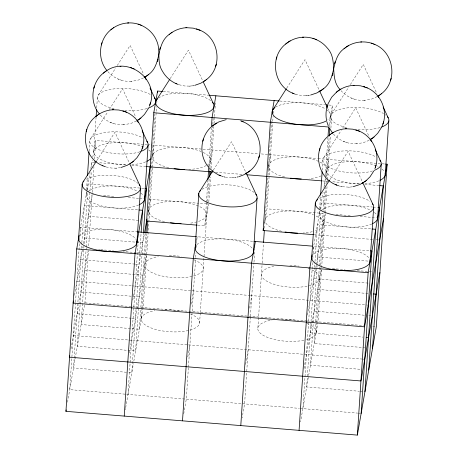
<?xml version="1.0" encoding="UTF-8"?>
<svg xmlns="http://www.w3.org/2000/svg" width="458" height="458" viewBox="0 0 458 458"><rect width="100%" height="100%" fill="white"/><g stroke="black" fill="none" stroke-linecap="round" stroke-linejoin="round"><path stroke-width="0.34" stroke-dasharray="2.29 1.72" d="M75.513 302.738L69.736 389.638L125.887 394.218M75.559 302.022L79.44 243.616M79.675 240.049L80.528 227.231L137.389 231.868M74.15 358.677L73.532 367.94L127.553 372.343M74.196 357.967L81.432 248.98M81.484 248.27L81.816 243.284M81.862 242.574L84.324 205.533L137.629 209.879M86.218 194.684L86.505 190.408M86.551 189.698L87.352 177.584M89.104 151.232L89.814 140.543M80.07 304.925L77.328 346.237L135.608 350.994L141.951 255.541M80.121 304.215L83.951 246.513M84.14 243.667L87.644 190.957M87.69 190.242L88.113 183.83L144.264 188.41M86.236 247.612L81.123 324.539L139.404 329.291L140.68 310.06M86.281 246.896L91.297 171.395M91.674 165.693L91.909 162.132L94.754 162.367M93.81 151.283L96.077 117.093M96.695 107.83L97.405 97.148M67.538 402.239L84.919 302.841L88.371 250.841M88.703 245.854L92.11 194.57L93.529 194.684M92.253 192.434L93.953 166.792M94.239 162.516L94.428 159.665M94.474 158.955L95.705 140.434L146.881 144.608M128.022 394.39L130.101 363.051M130.152 362.335L133.793 307.49M133.839 306.774L138.196 241.24M136.026 309.293L131.818 372.692L128.263 372.4M136.072 308.583L141.087 233.076M141.997 254.831L143.463 232.75M140.869 307.209L145.747 233.843M141.304 318.442L141.963 308.469M142.014 307.759L146.932 233.677M147.831 220.143L154.878 114.008M146.652 255.593L143.199 307.593L133.53 362.891M152.474 167.983L146.795 253.457L123.339 251.545M152.52 167.267L156.544 106.72M156.779 103.159L156.922 101.023M188.387 367.803L186.303 399.141L183.732 413.843M188.433 367.087L195.669 258.106M195.721 257.39L196.001 253.119M196.379 247.417L197.089 236.734L253.24 241.314M197.77 225.193L204.881 225.777L206.392 202.98M206.438 202.27L207.909 180.189M208.854 165.939L211.361 128.188M199.585 323.193L200.249 313.226M200.295 312.511L207.629 202.104M207.674 201.388L209.191 178.597M209.707 170.76L209.85 168.624M209.901 167.914L212.735 125.171M212.787 124.462L213.256 117.34M208.814 201.938L210.474 177.006M211.041 168.458L213.829 126.431M214.018 123.586L214.447 117.174M214.493 116.458L215.392 102.924M250.354 316.993L244.583 403.893L242.139 417.896M250.406 316.283L253.955 262.858M254.001 262.148L254.854 249.324M257.865 327.951L262.125 263.842M262.171 263.127L263.499 243.187M264.489 228.227L267.941 176.227M267.993 175.511L271.68 119.956M264.506 222.828L266.957 208.825L272.728 121.925M272.773 121.215L273.105 116.229M273.294 113.378L273.437 111.242M302.87 408.65L308.64 321.745M308.686 321.035L312.568 262.623M312.803 259.062L312.991 256.211M313.18 253.366L313.656 246.244L370.516 250.875M310.965 322.129L306.66 386.947L359.255 391.241M311.016 321.419L314.56 267.993M314.612 267.283L314.944 262.297M314.99 261.581L317.451 224.54L371.467 228.948M319.346 213.691L319.489 211.556M319.678 208.705L320.48 196.596M322.232 170.239L322.942 159.556M316.89 268.377L310.455 365.249L360.921 369.366M316.936 267.661L317.176 264.1M317.222 263.39L320.629 212.106M320.818 209.254L321.241 202.842L372.417 207.016M315.528 324.321L314.251 343.552L364.717 347.668M315.717 321.47L319.363 266.619M319.409 265.909L322.907 213.199M323.096 210.348L324.424 190.402M324.756 185.416L325.226 178.294M325.415 175.443L327.922 137.692M316.146 332.703L316.81 322.73M316.856 322.02L320.594 265.743M320.646 265.033L325.798 187.391M326.039 183.83L326.319 179.553M326.508 176.708L329.159 136.816M329.823 126.843L330.533 116.16M321.499 269.854L318.047 321.854L300.54 421.95M321.642 267.718L325.237 213.583L266.957 208.825M325.283 212.867L327.081 185.799M327.321 182.238L327.459 180.103M327.51 179.387L330.395 135.94M330.916 128.103L332.428 105.311L328.873 105.019M80.161 229.332L90.077 172.632M90.81 168.435L92.276 160.031M92.768 157.231L95.705 140.434M74.482 295.364L83.053 246.37M83.539 243.57L92.11 194.57M71.007 348.801L78.719 304.702M78.845 304.003L88.148 250.807M151.661 158.485L153.985 145.186M132.763 300.116L144.396 233.62M147.699 214.722L147.945 213.319M148.066 212.621L150.39 199.322M129.414 352.855L137.005 309.453M137.125 308.755L146.428 255.558M125.326 409.79L125.572 408.387M125.692 407.689L133.41 363.589M196.356 240.937L197.089 236.734M209.455 166.036L212.272 149.938M191.169 304.169L193.494 290.87M204.881 225.777L208.676 204.073L199.436 203.323M187.82 356.908L189.898 345.006M267.982 169.391L270.552 154.69M249.576 308.223L251.774 295.622M245.608 364.459L248.179 349.757M328.999 124.908L332.428 105.311M313.163 249.043L320.022 209.844M320.142 209.14L323.079 192.343M323.938 187.442L325.529 178.345M325.649 177.647L328.833 159.447M307.49 315.075L316.18 265.377M316.301 264.678L325.237 213.583M304.015 368.513L311.846 323.714M311.972 323.016L321.276 269.814M98.235 95.212L115.708 67.927M117.225 65.557L130.141 45.388L143.801 74.648M90.644 138.614L107.739 111.918M109.256 109.548L122.549 88.789L135.912 117.414M96.73 160.655L114.964 132.185L129.511 163.357M170.193 78.61L188.421 50.14L202.676 80.677M213.296 170.158L231.525 141.688L245.78 172.225M286.754 88.119L304.988 59.649L319.237 90.18M331.363 114.225L348.836 86.94M350.353 84.564L363.268 64.401L376.928 93.661M323.772 157.621L341.244 130.335M342.767 127.965L355.677 107.796L369.337 137.056M329.857 179.668L348.091 151.197L362.639 182.364M136.473 121.038L130.811 123.483L123.729 124.753M377.192 96.649L371.53 99.1L364.448 100.371M143.56 77.906L137.841 80.247L131.32 81.358M369.096 140.32L363.383 142.656L356.856 143.766M120.672 167.554L116.137 168.155M309.379 95.258L310.123 95.127M352.483 186.812L349.265 187.167M192.28 85.846L189.601 86.11M234.839 177.469L232.704 177.658M306.162 95.619L307.181 95.55M107.842 71.603C113.613 78.169 122.463 81.879 131.194 81.364M179.078 84.77L184.643 85.972L189.475 86.115M295.444 94.211L301.204 95.482L306.036 95.625M340.97 90.615C346.74 97.182 355.591 100.886 364.322 100.376M100.256 115.004C106.027 121.57 114.872 125.274 123.603 124.759M333.384 134.011C339.155 140.577 348 144.287 356.73 143.772M106.119 166.975L111.179 168.017L116.011 168.16M225.365 177.143L232.578 177.664M342.344 186.727L349.139 187.173M130.811 81.387L131.767 81.335M189.091 86.138L190.047 86.087M305.658 95.642L306.608 95.59M363.938 100.394L364.894 100.342M123.219 124.782L124.175 124.731M356.347 143.795L357.303 143.743M115.628 168.183L116.584 168.132M232.195 177.687L233.151 177.635M348.756 187.19L349.712 187.139M163.271 91.514L208.046 95.167M279.832 101.018L324.613 104.67M147.591 144.665L150.436 144.9M151.146 144.957L258.467 153.705M261.312 153.94L317.463 158.52M318.173 158.577L381.428 163.735M382.138 163.792L385.693 164.084M99.73 162.773L125.315 164.857M131.715 165.378L145.93 166.54M215.581 172.219L241.881 174.361M322.197 180.91L327.172 181.316M332.857 181.78L358.442 183.87M364.843 184.391L379.058 185.547M373.127 207.073L377.392 207.422M103.479 195.497L114.145 196.368M128.36 197.524L139.02 198.394M139.73 198.451L143.995 198.801M148.97 199.207L198.72 203.266M335.897 214.453L350.822 215.666M360.062 216.422L376.413 217.756M88.314 216.268L139.49 220.441M314.337 234.702L372.617 239.454M376.173 239.74L379.012 239.975M84.518 237.965L142.804 242.723M317.646 256.978L369.532 261.209M98.464 249.518L99.884 249.633M100.594 249.69L113.389 250.732M332.302 268.588L345.097 269.63M357.177 270.615L372.108 271.834M80.722 259.669L134.744 264.071M135.453 264.129L139.009 264.421M313.856 278.676L368.581 283.141M84.719 270.403L142.999 275.155M317.846 289.416L368.312 293.532M76.933 281.367L131.658 285.826M132.368 285.889L191.364 290.698M192.074 290.756L249.644 295.45M250.354 295.507L368.341 305.131M80.923 292.101L139.209 296.858M314.051 311.114L364.516 315.23M368.782 315.579L371.621 315.808M84.919 302.841L306.505 320.909M307.215 320.966L363.532 325.564M372.766 326.314L376.327 326.606M77.127 313.804L131.148 318.207M131.858 318.264L135.413 318.556M310.255 332.811L362.85 337.105M73.337 335.502L128.063 339.962M128.772 340.025L187.769 344.834M188.478 344.891L362.61 359.089M363.326 359.152L364.745 359.267M359.971 391.298L364.23 391.642M126.597 394.275L299.314 408.359M300.024 408.416L357.595 413.11M358.305 413.168L360.44 413.345M340.832 186.417L338.743 185.822M223.727 176.777L221.981 176.256M353.17 98.785L354.423 99.191M112.45 123.173L113.71 123.58M295.639 94.274L296.143 94.44M345.578 142.18L346.139 142.364M346.334 142.427L346.838 142.587M120.042 79.772L120.597 79.955M120.797 80.018L121.296 80.179M222.182 176.319L222.685 176.479M110.012 122.194L111.391 122.778M350.725 97.806L351.269 98.035M351.612 98.178L352.11 98.39M343.139 141.207L343.683 141.436M344.021 141.579L344.519 141.791M117.597 78.793L118.141 79.028M118.485 79.171L118.983 79.383M327.556 107.991L329.926 113.08M151.947 154.02A29.26 10.958 3.8 0 1 151.804 157.002M145.684 161.846A29.26 10.958 3.8 0 1 131.91 164.622M125.71 164.748A29.26 10.958 3.8 0 1 95.808 148.06A29.26 10.958 3.8 0 1 144.894 147.671M148.85 150.064A29.26 10.958 3.8 0 1 150.43 151.512M203.18 152.422A29.26 10.958 3.8 0 1 207.629 164.617M206.243 165.504A29.26 10.958 3.8 0 1 188.816 169.449M168.739 167.628A29.26 10.958 3.8 0 1 157.037 150.882A29.26 10.958 3.8 0 1 201.073 151.489M146.915 108.552A29.26 10.958 3.8 0 1 122.687 110.189M114.053 108.735A29.26 10.958 3.8 0 1 104.172 91.188A29.26 10.958 3.8 0 1 150.361 94.531M138.711 204.984A29.26 10.958 3.8 0 1 102.764 206.243A29.26 10.958 3.8 0 1 87.049 192.749M87.867 191.787A29.26 10.958 3.8 0 1 137.308 191.066M140.789 193.11A29.26 10.958 3.8 0 1 143.154 195.274M139.862 151.781A29.26 10.958 3.8 0 1 97.342 149.073A29.26 10.958 3.8 0 1 100.657 133.318A29.26 10.958 3.8 0 1 142.776 137.927M79.463 236.145A29.26 10.958 3.8 0 1 108.271 229.504A29.26 10.958 3.8 0 1 136.307 239.757M86.35 179.227A29.26 10.958 3.8 0 1 113.263 175.471A29.26 10.958 3.8 0 1 138.121 183.446M196.837 244.692A29.26 10.958 3.8 0 1 226.229 239.11A29.26 10.958 3.8 0 1 252.873 249.261M201.967 189.32A29.26 10.958 3.8 0 1 228.359 184.872A29.26 10.958 3.8 0 1 254.276 192.589M313.404 254.196A29.26 10.958 3.8 0 1 341.365 248.517A29.26 10.958 3.8 0 1 368.69 257.682M319.478 198.24A29.26 10.958 3.8 0 1 369.921 201.383M371.839 223.996A29.26 10.958 3.8 0 1 335.891 225.256A29.26 10.958 3.8 0 1 320.176 211.756M320.995 210.8A29.26 10.958 3.8 0 1 370.436 210.079M374.386 212.478A29.26 10.958 3.8 0 1 376.281 214.287M372.457 170.966A29.26 10.958 3.8 0 1 330.138 167.926A29.26 10.958 3.8 0 1 333.979 152.285A29.26 10.958 3.8 0 1 375.904 156.939M378.812 180.858A29.26 10.958 3.8 0 1 365.037 183.635M359.513 183.773A29.26 10.958 3.8 0 1 328.81 167.181A29.26 10.958 3.8 0 1 378.022 166.678M381.978 169.076A29.26 10.958 3.8 0 1 384.617 171.968M284.647 176.971A29.26 10.958 3.8 0 1 271.611 161.559A29.26 10.958 3.8 0 1 310.507 158.76A29.26 10.958 3.8 0 1 324.19 174.12M321.15 175.843A29.26 10.958 3.8 0 1 309.494 178.649M380.048 127.564A29.26 10.958 3.8 0 1 355.162 129.127M346.523 127.587A29.26 10.958 3.8 0 1 337.535 110.109A29.26 10.958 3.8 0 1 383.495 113.544M385.104 114.586A29.26 10.958 3.8 0 1 386.02 115.302M326.817 109.834A29.26 10.958 3.8 0 1 327.785 119.985M275.424 107.275A29.26 10.958 3.8 0 1 325.209 108.786M158.428 98.075A29.26 10.958 3.8 0 1 184.769 93.295A29.26 10.958 3.8 0 1 211.172 101.041M190.282 313.896A29.26 10.958 3.8 0 1 190.087 330.069A29.26 10.958 3.8 0 1 147.224 326.153A29.26 10.958 3.8 0 1 154.798 310.656M164.932 309.723A29.26 10.958 3.8 0 1 167.01 309.717M169.718 309.803A29.26 10.958 3.8 0 1 179.628 310.919M193.877 259.76A29.26 10.958 3.8 0 1 193.682 275.934A29.26 10.958 3.8 0 1 150.819 272.018A29.26 10.958 3.8 0 1 158.394 256.52M169.22 255.581A29.26 10.958 3.8 0 1 181.208 256.446M164.485 221.603A29.26 10.958 3.8 0 1 155.256 204.216A29.26 10.958 3.8 0 1 201.01 207.302A29.26 10.958 3.8 0 1 189.331 223.275M316.146 216.061A29.26 10.958 3.8 0 1 314.572 231.084M312.304 231.702A29.26 10.958 3.8 0 1 303.162 233.019M281.71 231.267A29.26 10.958 3.8 0 1 269.796 214.63A29.26 10.958 3.8 0 1 313.484 214.905M308.137 268.411A29.26 10.958 3.8 0 1 312.024 284.876A29.26 10.958 3.8 0 1 268.651 282.18A29.26 10.958 3.8 0 1 273.707 266.27M289.874 265.171A29.26 10.958 3.8 0 1 299.12 266.172M306.849 323.4A29.26 10.958 3.8 0 1 306.27 339.676M303.9 340.248A29.26 10.958 3.8 0 1 262.554 334.93A29.26 10.958 3.8 0 1 272 320.05M281.498 319.226A29.26 10.958 3.8 0 1 296.853 320.548"/><path stroke-width="0.69" d="M385.693 164.084L387.113 164.199L376.327 326.606L357.355 435.1L65.946 411.336L76.732 248.929L79.057 235.63M78.627 238.08L82.222 183.944M87.495 175.448L89.058 151.941M96.128 116.378L96.598 109.256M124.227 416.087L135.013 253.68L150.436 165.487M136.913 242.832L140.509 188.696M141.138 232.366L142.604 210.285L139.049 209.993M144.499 199.436L148.094 145.3M143.463 232.75L146.4 188.587L144.974 188.467M145.793 233.133L153.791 112.748L157.581 91.05L162.556 91.457M146.978 232.967L147.785 220.859M157.489 92.476L157.581 91.05M182.507 420.839L193.293 258.432L195.743 244.435M195.194 247.583L198.789 193.448M207.955 179.473L208.808 166.655M211.453 126.763L212.071 117.5L215.867 95.802M209.283 177.172L209.661 171.475M210.611 174.87L210.852 171.309M240.788 425.596L251.579 263.19L255.369 241.486M253.474 252.335L257.07 198.2M313.627 234.645L263.161 230.529L270.352 122.257L274.147 100.554M263.545 242.471L264.346 230.363M299.074 430.348L309.86 267.941L312.184 254.642M311.755 257.093L315.35 202.957M320.577 195.171L322.14 171.664M327.974 136.982L328.632 127.009L153.791 112.748M329.205 136.106L329.726 128.269M357.355 435.1L368.14 272.693L387.113 164.199M370.041 261.844L373.636 207.709M361.15 413.402L371.936 250.995L370.516 250.875M364.946 391.705L375.732 229.292L372.177 229.006M377.627 218.443L381.222 164.308M368.736 370.001L379.527 207.594L378.102 207.48M372.531 348.303L383.323 185.896L379.768 185.605M385.218 175.048L388.813 120.912M73.503 300.963L73.137 303.064L364.545 326.829L383.518 218.334M69.782 355.803L69.542 357.2L360.95 380.964L379.922 272.47M65.946 411.336L66.192 409.927M144.516 232.922L146.841 219.622M263.161 230.529L263.527 228.428M111.288 29.427C98.894 38.953 96.856 58.704 106.977 70.601M103.697 72.822C91.314 82.354 89.264 102.1 99.392 114.002M96.111 116.218C79.108 128.801 83.224 158.336 102.964 165.825M169.569 34.178C155.348 43.865 162.315 65.202 148.094 74.889M149.348 106.216C160.81 80.253 127.954 55.017 105.764 71.293M141.253 150.825C148.558 135.677 139.593 115.908 123.603 111.151M206.375 79.64C223.378 67.057 219.262 37.522 199.522 30.039M211.264 126.94C200.049 136.828 198.703 155.497 208.367 166.901M286.136 43.682C269.132 56.265 273.249 85.801 292.988 93.283M249.478 171.189C266.482 158.605 262.365 129.07 242.626 121.588M344.416 48.433C330.189 58.12 337.162 79.457 322.942 89.144M327.55 105.128C325.907 110.012 325.535 115.342 326.588 120.397M327.43 136.81C312.287 150.161 317.297 177.635 336.092 184.832M381.222 93.896C398.225 81.318 394.109 51.777 374.369 44.294M381.966 126.437C388.779 112.158 381.377 93.552 366.778 87.696M374.884 168.624C380.833 154.489 373.339 136.793 359.186 131.091M102.014 42.714L101.361 44.895M93.776 88.291L94.056 87.341M94.142 87.054L94.422 86.115M86.184 131.686L86.47 130.742M86.551 130.45L86.831 129.511M159.647 49.647L159.928 48.697M160.014 48.411L160.294 47.472M157.369 61.595L157.649 60.656M157.735 60.364L158.016 59.42M149.777 104.991L150.058 104.052M150.144 103.766L150.43 102.815M142.192 148.392L142.472 147.447M142.558 147.161L142.839 146.211M215.649 66.347L215.93 65.408M216.016 65.122L216.302 64.172M202.751 141.196L203.031 140.245M203.117 139.959L203.398 139.02M276.208 59.151L276.495 58.2M276.575 57.914L276.861 56.975M258.753 157.895L259.033 156.957M259.119 156.67L259.405 155.72M334.489 63.902L334.775 62.958M334.861 62.666L335.142 61.727M332.216 75.851L332.497 74.912M332.582 74.625L332.863 73.675M326.903 107.304L327.184 106.353M319.312 150.699L319.598 149.749M319.678 149.463L319.959 148.524M390.497 80.602L390.777 79.663M390.863 79.377L391.143 78.427M382.905 124.004L383.186 123.065M383.272 122.773L383.558 121.828M375.32 167.399L375.6 166.46M375.686 166.174L375.966 165.224M327.985 103.903L331.678 97.205L336.825 91.835M148.266 108.626L144.499 114.374L140.503 118.284M140.675 152.022L136.913 157.775L132.912 161.685M381.394 127.633L377.627 133.387L373.631 137.297M373.802 171.034L370.041 176.788L366.039 180.692M83.058 182.009L96.352 161.25M156.516 99.964L169.809 79.205M199.619 191.513L212.913 170.754M273.082 109.473L286.376 88.709M316.186 201.022L329.479 180.257M111.884 28.957C116.504 25.385 122.229 23.255 128.063 22.952M104.292 72.353L106.199 70.99M170.164 33.709C174.784 30.136 180.509 28.007 186.343 27.703M147.499 75.352L144.522 77.362M96.707 115.754C101.327 112.181 107.052 110.052 112.886 109.748M139.908 118.754L136.931 120.763M205.779 80.11L200.793 83.207L194.69 85.383M132.316 162.149L127.335 165.246L121.227 167.428M286.731 43.212C291.351 39.64 297.076 37.51 302.91 37.212M212.672 125.727L212.237 126.07L218.764 121.92L226.235 119.607M213.268 125.257L215.661 123.603M345.011 47.97C353.336 41.415 365.312 40.064 374.913 44.523M322.346 89.613L316.85 92.951L310.701 95.012M337.42 91.365C342.04 87.793 347.765 85.663 353.599 85.36M248.883 171.658L243.896 174.756L239.225 176.553M380.627 94.365L377.65 96.375M329.834 134.761C334.455 131.188 340.18 129.064 346.013 128.761M373.035 137.761L370.058 139.776M365.444 181.162L359.954 184.5L353.227 186.675M110.853 29.77L112.76 28.31M103.268 73.165L105.168 71.706M169.134 34.522L171.04 33.062M148.529 74.545L146.623 75.999M95.676 116.561L97.583 115.107M140.938 117.941L139.032 119.401M206.81 79.297L204.903 80.751M133.347 161.342L131.44 162.796M285.7 44.025L287.607 42.565M343.981 48.777L345.887 47.323M323.371 88.8L321.464 90.26M336.395 92.178L339.813 89.711M249.913 170.845L246.49 173.313M381.657 93.552L379.751 95.012M328.804 135.574L330.71 134.114M374.066 136.953L372.159 138.408M366.474 180.349L364.568 181.809M113.349 27.898L113.79 27.595M171.636 32.65L172.071 32.346M145.592 76.715L146.028 76.412M98.172 114.695L98.613 114.391M138.001 120.116L138.442 119.813M203.873 81.467L204.314 81.163M288.197 42.153L289.124 41.558M130.41 163.512L130.851 163.208M346.477 46.911L348.446 45.68M320.875 90.673L319.947 91.268M379.155 95.424L378.234 96.02M331.3 133.702L332.227 133.106M371.57 138.82L370.642 139.421M363.978 182.221L363.051 182.816M289.708 41.203L290.166 40.928M216.245 123.248L216.703 122.973M318.905 91.898L319.363 91.623M340.403 89.356L340.861 89.081M245.448 173.943L245.906 173.668M332.811 132.751L333.269 132.477M362.009 183.446L362.467 183.171M238.326 176.794L237.238 177.057M192.812 85.755L193.562 85.623M235.383 177.395L235.916 177.303M308.847 95.35L307.742 95.493M128.188 22.946C140.188 22.156 152.136 29.65 156.653 40.796C161.096 50.454 156.31 61.956 162.413 71.15C165.533 76.744 170.525 81.278 176.427 83.78M186.469 27.698L193.265 28.144L200.066 30.268M303.036 37.207C312.213 36.657 321.493 40.802 327.247 47.97C338.399 59.626 328.953 77.952 340.111 89.613M361.7 41.936L360.744 41.987M120.025 66.376L120.471 66.353M120.597 66.347L120.981 66.324M353.725 85.354L360.526 85.801L367.322 87.925M113.011 109.743L118.822 110.017L124.164 111.334M346.139 128.755L352.935 129.196L359.73 131.32M127.616 22.98L128.572 22.923M185.896 27.732L186.853 27.68M302.463 37.235L303.419 37.184M353.152 85.388L354.108 85.337M112.439 109.771L113.395 109.72M345.567 128.784L346.523 128.732M208.756 95.224L279.122 100.96M326.033 104.785L328.163 104.962M146.64 166.597L212.741 171.985M246.856 174.767L321.487 180.853M146.594 221.019L197.06 225.136M137.389 231.868L196.379 236.677M253.95 241.372L312.23 246.123M76.732 248.929L368.14 272.693M373.287 293.939L376.127 294.168M366.406 337.391L368.541 337.569M341.376 186.538L341.926 186.646M224.265 176.908L224.815 177.034M197.621 29.289L196.368 28.883M131.749 67.939L130.496 67.532M371.209 43.144L371.713 43.304M371.913 43.367L372.469 43.55M312.929 38.392L313.432 38.552M313.627 38.615L314.188 38.798M363.623 86.539L364.127 86.705M364.322 86.768L364.877 86.946M138.081 24.131L138.585 24.297M138.785 24.354L139.341 24.537M356.032 129.94L356.536 130.101M356.73 130.164L357.292 130.347M122.904 110.928L123.408 111.094M338.548 185.759L337.449 185.387M105.42 166.752L103.8 166.174M294.345 93.838L294.889 94.033M178.322 84.524L175.878 83.551M240.725 120.838L243.169 121.817M221.426 176.072L218.466 174.859M141.785 25.516L140.4 24.932M292.444 93.054L293.824 93.638L293.332 93.426M134.194 68.912L132.809 68.328M335.548 184.603L336.928 185.187L336.435 184.975M126.603 112.313L125.223 111.729M102.42 165.59L103.308 165.968M373.528 43.939L374.026 44.151M315.247 39.188L315.745 39.399M316.083 39.543L316.627 39.772M365.936 87.341L366.434 87.552M198.68 29.684L199.178 29.896M358.351 130.736L358.843 130.948M241.784 121.233L242.282 121.444M218.981 175.099L219.525 175.328M219.869 175.471L220.367 175.683M217.979 174.613L213.651 171.962L209.587 168.309M332.519 133.009L329.056 127.616M378.113 96.209L378.709 97.48M383.163 107.017L388.212 117.832M370.23 138.969L371.415 141.511M375.274 149.783L380.621 161.233M362.639 182.364L373.03 204.629M319.535 90.816L327.258 107.355M246.078 172.861L256.469 195.125M203.266 81.948L213.365 103.577M144.688 76.56L146.176 79.738M150.035 88.01L155.085 98.825M137.102 119.956L138.287 122.504M142.146 130.77L147.493 142.22M129.809 163.993L139.902 185.622M328.266 125.921L326.852 121.662M150.442 158.932A29.26 10.958 3.8 0 1 146.881 161.319M154.34 97.737A29.26 10.958 3.8 0 1 147.974 108.208M212.621 102.495A29.26 10.958 3.8 0 1 184.362 115.227A29.26 10.958 3.8 0 1 157.334 99.008M144.362 197.421A29.26 10.958 3.8 0 1 139.295 204.715M146.749 141.138A29.26 10.958 3.8 0 1 140.383 151.604M136.77 240.816A29.26 10.958 3.8 0 1 107.229 251.402A29.26 10.958 3.8 0 1 78.919 237.112M139.158 184.534A29.26 10.958 3.8 0 1 110.899 197.272A29.26 10.958 3.8 0 1 83.871 181.047M253.331 250.326A29.26 10.958 3.8 0 1 223.79 260.911A29.26 10.958 3.8 0 1 195.48 246.622M255.724 194.043A29.26 10.958 3.8 0 1 227.466 206.781A29.26 10.958 3.8 0 1 200.438 190.557M369.898 259.829A29.26 10.958 3.8 0 1 340.357 270.415A29.26 10.958 3.8 0 1 312.047 256.125M372.285 203.547A29.26 10.958 3.8 0 1 343.071 216.216A29.26 10.958 3.8 0 1 317.703 199.43M377.489 216.434A29.26 10.958 3.8 0 1 372.423 223.727M379.877 160.151A29.26 10.958 3.8 0 1 374.18 170.376M385.075 173.032A29.26 10.958 3.8 0 1 380.008 180.326M387.468 116.75A29.26 10.958 3.8 0 1 381.102 127.221M326.405 120.878A29.26 10.958 3.8 0 1 288.013 122.778A29.26 10.958 3.8 0 1 274.6 107.882M184.666 169.512A29.26 10.958 3.8 0 1 174.063 168.647M301.232 179.021A29.26 10.958 3.8 0 1 290.624 178.156M181.07 223.647A29.26 10.958 3.8 0 1 170.468 222.783M297.637 233.156A29.26 10.958 3.8 0 1 285.019 231.954"/></g></svg>
